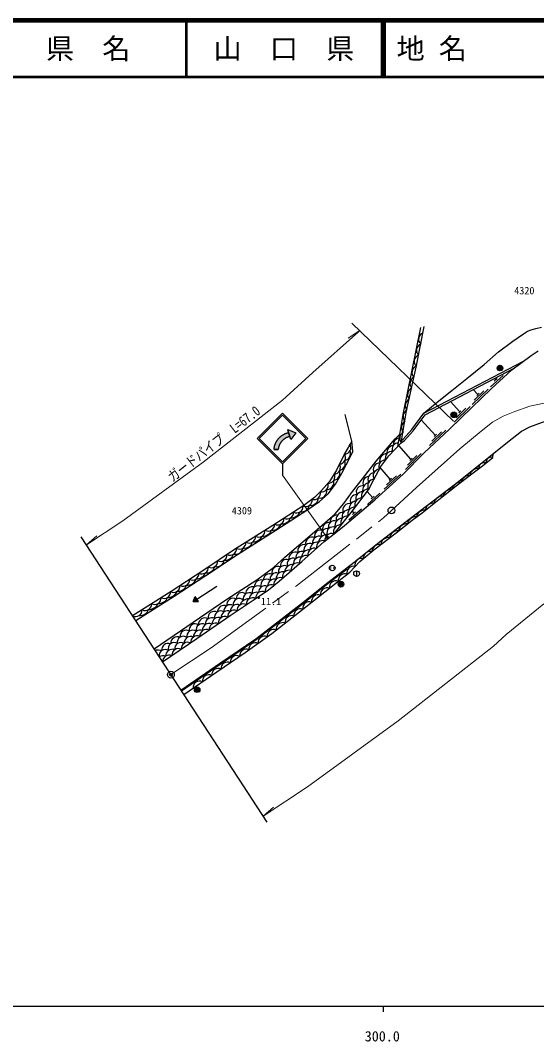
# Model space of a CAD drawing. Units: millimetres, scale not verified. Extents: x 40000 to 680000, y 20000 to 380000.
# Drawn here: x 303597 to 395234, y 198715 to 380000 of the extents above; entities that cross this region are included whole.
import ezdxf
from ezdxf.enums import TextEntityAlignment as Align

# ---------------------------------------------------------------- set-up
doc = ezdxf.new("R2010")
doc.units = ezdxf.units.MM
doc.header["$LTSCALE"] = 1000
doc.header["$PDMODE"] = 32
doc.header["$PDSIZE"] = 500
doc.linetypes.add('CHAIN', pattern=[18.5, 12, -1.5, 3.5, -1.5])
for name, color, linetype, lineweight in [('M-BGD', 7, 'Continuous', 25), ('M-BMK', 2, 'CHAIN', 13), ('M-BMK-OTRS', 5, 'Continuous', 25), ('M-BMK-SRVR', 3, 'Continuous', 25), ('M-STR-HTXT', 7, 'Continuous', 13), ('M-STR-STRC', 7, 'Continuous', 25), ('M-TTL', 2, 'Continuous', 140), ('M-TTL-BAND', 7, 'Continuous', 25), ('M-TTL-LINE', 7, 'Continuous', 50)]:
    doc.layers.add(name, color=color, linetype=linetype, lineweight=lineweight)
for name, color, linetype in [('M-BMK-HTXT', 7, 'Continuous'), ('M-OTRS', 6, 'Continuous'), ('M-TTL-TXT', 7, 'Continuous')]:
    doc.layers.add(name, color=color, linetype=linetype)
doc.styles.add('ＭＳ ゴシック', font='')
doc.styles.get('ＭＳ ゴシック').set_extended_font_data('MS Gothic')

msp = doc.modelspace()

# ---------------------------------------------------------------- hatches: boundary and pattern name
at = {"layer": 'M-BGD'}
for points in [[(388238, 318288, -1), (389238, 318288, -1)], [(380034, 309985, -1), (381034, 309985, -1)], [(360006, 279915, -1), (361006, 279915, -1)], [(334648, 277700), (334243, 276847), (335187, 276857)], [(334509, 261001, -1), (335437, 261372, -0.41421), (335158, 260723, -0.41421)]]:
    msp.add_hatch(color=256, dxfattribs=at).paths.add_polyline_path(points)
at = {"layer": 'M-STR-HTXT'}
msp.add_hatch(color=256, dxfattribs=at).paths.add_polyline_path([(358062, 288499, -1), (357987, 288005, -0.41421), (357777, 288289, -0.41421)])
at = {"layer": 'M-STR-STRC'}
for points in [[(351441, 306127), (351397, 306118), (351353, 306108), (351309, 306097), (351265, 306086), (351222, 306073), (351178, 306060), (351135, 306047), (351093, 306032), (351050, 306017), (351008, 306001), (350966, 305985), (350924, 305967), (350883, 305949), (350842, 305930), (350801, 305911), (350761, 305890), (350721, 305869), (350681, 305848), (350642, 305825), (350603, 305802), (350565, 305779), (350527, 305754), (350490, 305729), (350452, 305704), (350416, 305677), (350380, 305650), (350344, 305623), (350309, 305595), (350274, 305566), (350240, 305536), (350206, 305506), (350173, 305476), (350140, 305445), (350108, 305413), (350076, 305381), (350045, 305348), (350015, 305315), (349985, 305281), (349956, 305246), (349927, 305211), (349899, 305176), (349872, 305140), (349845, 305104), (349819, 305067), (349794, 305030), (349769, 304992), (349745, 304954), (349721, 304915), (349699, 304876), (349677, 304837), (349655, 304797), (349634, 304757), (349614, 304717), (349595, 304676), (349576, 304635), (349559, 304593), (349541, 304552), (349525, 304510), (349509, 304467), (349494, 304425), (349480, 304382), (349467, 304339), (349454, 304296), (349442, 304252), (349431, 304208), (349421, 304164), (349411, 304120), (349402, 304076), (349394, 304032), (349387, 303987), (349380, 303942), (349374, 303898), (349369, 303853), (349365, 303808), (349365, 303804), (348621, 303805), (348624, 303844), (348629, 303901), (348635, 303959), (348642, 304017), (348650, 304074), (348659, 304132), (348669, 304189), (348680, 304246), (348692, 304303), (348705, 304359), (348719, 304416), (348734, 304472), (348749, 304528), (348766, 304583), (348784, 304639), (348803, 304694), (348823, 304748), (348843, 304802), (348865, 304856), (348888, 304910), (348911, 304963), (348935, 305016), (348961, 305068), (348987, 305120), (349014, 305171), (349042, 305222), (349071, 305272), (349101, 305322), (349132, 305371), (349163, 305420), (349195, 305468), (349229, 305516), (349263, 305563), (349298, 305609), (349333, 305655), (349370, 305700), (349407, 305745), (349445, 305789), (349484, 305832), (349523, 305875), (349563, 305917), (349604, 305958), (349646, 305998), (349688, 306038), (349731, 306077), (349775, 306115), (349820, 306152), (349865, 306189), (349910, 306225), (349957, 306260), (350003, 306294), (350051, 306328), (350099, 306360), (350148, 306392), (350197, 306423), (350247, 306453), (350297, 306482), (350347, 306510), (350399, 306538), (350450, 306564), (350503, 306590), (350555, 306614), (350608, 306638), (350661, 306661), (350715, 306683), (350769, 306704), (350824, 306724), (350879, 306743), (350934, 306761), (350989, 306778), (351045, 306794), (351101, 306809), (351158, 306823), (351214, 306837), (351048, 307356), (352518, 306792), (351607, 305608)], [(351214, 306837), (351158, 306823), (351101, 306809), (351045, 306794), (350989, 306778), (350934, 306761), (350879, 306743), (350824, 306724), (350769, 306704), (350715, 306683), (350661, 306661), (350608, 306638), (350555, 306614), (350503, 306590), (350450, 306564), (350399, 306538), (350347, 306510), (350297, 306482), (350247, 306453), (350197, 306423), (350148, 306392), (350099, 306360), (350051, 306328), (350003, 306294), (349957, 306260), (349910, 306225), (349865, 306189), (349820, 306152), (349775, 306115), (349731, 306077), (349688, 306038), (349646, 305998), (349604, 305958), (349563, 305917), (349523, 305875), (349484, 305832), (349445, 305789), (349407, 305745), (349370, 305700), (349333, 305655), (349298, 305609), (349263, 305563), (349229, 305516), (349195, 305468), (349163, 305420), (349132, 305371), (349101, 305322), (349071, 305272), (349042, 305222), (349014, 305171), (348987, 305120), (348961, 305068), (348935, 305016), (348911, 304963), (348888, 304910), (348865, 304856), (348843, 304802), (348823, 304748), (348803, 304694), (348784, 304639), (348766, 304583), (348749, 304528), (348734, 304472), (348719, 304416), (348705, 304359), (348692, 304303), (348680, 304246), (348669, 304189), (348659, 304132), (348650, 304074), (348642, 304017), (348635, 303959), (348629, 303901), (348624, 303844), (348621, 303805), (349365, 303804), (349369, 303853), (349374, 303898), (349380, 303942), (349387, 303987), (349394, 304032), (349402, 304076), (349411, 304120), (349421, 304164), (349431, 304208), (349442, 304252), (349454, 304296), (349467, 304339), (349480, 304382), (349494, 304425), (349509, 304467), (349525, 304510), (349541, 304552), (349559, 304593), (349576, 304635), (349595, 304676), (349614, 304717), (349634, 304757), (349655, 304797), (349677, 304837), (349699, 304876), (349721, 304915), (349745, 304954), (349769, 304992), (349794, 305030), (349819, 305067), (349845, 305104), (349872, 305140), (349899, 305176), (349927, 305211), (349956, 305246), (349985, 305281), (350015, 305315), (350045, 305348), (350076, 305381), (350108, 305413), (350140, 305445), (350173, 305476), (350206, 305506), (350240, 305536), (350274, 305566), (350309, 305595), (350344, 305623), (350380, 305650), (350416, 305677), (350452, 305704), (350490, 305729), (350527, 305754), (350565, 305779), (350603, 305802), (350642, 305825), (350681, 305848), (350721, 305869), (350761, 305890), (350801, 305911), (350842, 305930), (350883, 305949), (350924, 305967), (350966, 305985), (351008, 306001), (351050, 306017), (351093, 306032), (351135, 306047), (351178, 306060), (351222, 306073), (351265, 306086), (351309, 306097), (351353, 306108), (351397, 306118), (351441, 306127)]]:
    msp.add_hatch(color=256, dxfattribs=at).paths.add_polyline_path(points)

# ---------------------------------------------------------------- linework, layer by layer
at = {"layer": 'M-BGD'}
for p, q in [((387075, 314941), (389297, 316957)), ((387725, 315936), (388243, 316406)), ((387984, 316171), (387749, 316430)), ((383783, 311789), (386669, 314559)), ((384811, 313606), (383986, 314466)), ((384153, 312559), (385884, 314221)), ((384609, 313413), (385013, 313800)), ((381614, 310511), (379929, 312342)), ((380603, 308683), (383463, 311480)), ((380965, 309457), (382681, 311135)), ((381413, 310315), (381814, 310706)), ((377276, 306333), (374758, 309085)), ((376233, 304524), (379143, 307269)), ((376609, 305291), (378355, 306938)), ((377072, 306141), (377480, 306525)), ((372922, 302101), (370778, 304548)), ((371947, 300255), (374753, 303106)), ((372294, 301035), (373978, 302746)), ((372726, 301902), (373118, 302301)), ((369270, 298577), (367474, 300629)), ((368189, 296791), (371156, 299473)), ((368581, 297550), (370361, 299159)), ((369062, 298389), (369478, 298765)), ((366113, 295319), (365145, 296390)), ((365201, 294090), (367427, 296102)), ((365853, 295084), (366373, 295553)), ((361878, 291337), (364167, 293277)), ((362829, 292536), (362526, 292893)), ((362562, 292310), (363096, 292762)), ((358457, 282789), (358782, 282789)), ((359132, 282789), (359457, 282789)), ((361609, 282659), (361500, 282791)), ((363278, 282289), (363278, 281289)), ((334917, 277279), (338455, 279542)), ((334243, 276847), (334648, 277700)), ((335187, 276857), (334648, 277700)), ((334243, 276847), (335187, 276857))]:
    msp.add_line(p, q, dxfattribs=at)
for points in [[(359301, 288878), (362565, 292942), (365369, 296689), (366355, 298472), (367568, 300802), (369009, 302714), (371220, 305007), (372155, 310698), (373858, 318420), (375306, 325684)], [(370616, 304380), (371544, 310026), (374713, 325514)], [(375220, 310262), (377605, 312240), (380205, 314287), (382877, 316420), (385938, 318944), (388471, 321179), (390993, 323068), (392929, 324384), (393638, 324833), (394247, 325098), (395114, 325330), (396100, 325541)], [(359301, 288878), (361128, 290308), (366515, 294873), (371557, 299432), (375271, 303205), (379752, 307431), (383718, 311310), (387150, 314605), (390833, 317945), (392442, 319167), (394293, 320517), (395490, 321323)], [(371299, 305484), (371549, 305677), (373078, 307361), (375220, 310262), (392895, 319498)], [(371220, 305007), (371773, 305434), (373334, 307152), (375441, 310005), (391232, 318248)], [(324060, 273462), (330904, 277799), (336521, 281460), (342145, 285211), (348967, 289509), (354461, 293028), (356706, 294581), (358253, 295985), (359555, 297693), (360654, 299625), (362224, 302582), (362602, 303485), (362412, 305320), (361259, 310057)], [(332102, 261118), (338969, 265852), (345377, 270223), (353499, 276509), (358146, 280228), (362852, 283823), (367541, 287561), (374629, 292997), (381400, 298137), (387083, 302688), (390047, 305131), (392581, 307075), (394051, 307867), (398084, 309343)], [(327319, 268459), (334286, 273154), (340258, 277240), (345549, 280685), (348549, 282852), (350551, 284715), (355807, 289231), (359490, 292393), (361017, 294214), (362580, 296353), (364333, 298590), (366730, 301771), (370148, 305708), (370968, 306522)], [(362412, 305320), (361218, 303186), (359704, 300134), (358459, 298134), (357075, 296559), (355834, 295308), (353907, 293860), (348431, 290353), (341600, 286050), (335970, 282295), (330363, 278640), (323514, 274300)], [(332596, 260360), (338473, 264356), (343510, 267810), (348205, 271138), (353122, 275025), (359908, 280323), (362104, 282073), (363846, 283956), (366332, 286041), (370302, 289057), (373132, 291298), (374897, 292603), (377901, 294959), (380953, 297397), (383507, 299327), (385652, 300955), (387442, 302414), (387523, 303051)], [(328835, 266133), (334908, 270244), (340828, 274378), (345088, 277218), (347638, 278917), (349507, 280474), (353558, 283956), (357474, 287449), (359301, 288878)], [(332199, 260977), (339066, 265711), (345478, 270084), (353605, 276375), (358251, 280093), (361609, 282659)]]:
    msp.add_lwpolyline(points, dxfattribs=at)
for centre, radius in [((388738, 318288), 500), ((380534, 309985), 500), ((358957, 282789), 500), ((363278, 281789), 500), ((360506, 279915), 500), ((345905, 277504), 150), ((334973, 261187), 500)]:
    msp.add_circle(centre, radius, dxfattribs=at)
for centre, radius, start, end in [((375450, 323394), 1160, 109.20924, 228.23886), ((375059, 321432), 1160, 109.20924, 228.23886), ((374667, 319471), 1160, 109.20924, 228.23886), ((374258, 317501), 1160, 108.05048, 227.0801), ((374053, 315498), 1293, 116.92829, 218.20229), ((373626, 313544), 1295, 117.03501, 218.09557), ((373281, 311572), 1353, 119.89407, 215.23651), ((372850, 309668), 1314, 121.14113, 220.20893), ((372639, 307676), 1391, 124.71931, 216.63075), ((372153, 305798), 1223, 121.02948, 220.32058), ((361109, 304188), 1160, 271.50687, 30.54622), ((370545, 303986), 959, 80.25981, 212.65781), ((371165, 304503), 1419, 102.22424, 179.47183), ((360168, 302394), 1160, 274.09856, 33.12819), ((360880, 303164), 1327, 284.27091, 20.36914), ((368657, 301786), 1298, 90.16314, 194.80419), ((369531, 302330), 1157, 79.73525, 198.94617), ((369936, 303238), 1292, 98.4639, 186.85705), ((359259, 300638), 1158, 271.92515, 31.06296), ((359861, 301439), 1416, 287.07852, 18.03006), ((367519, 300182), 1278, 95.2713, 202.87054), ((368356, 300802), 1156, 85.97779, 205.28117), ((385967, 300468), 1010, 73.94368, 182.30979), ((387185, 301508), 942, 74.19066, 184.19462), ((358256, 298977), 1157, 266.53633, 25.78439), ((358960, 299685), 1376, 280.75864, 16.89868), ((366496, 298476), 1219, 97.25933, 206.3436), ((367372, 299150), 1160, 92.98833, 212.01795), ((383389, 297526), 1693, 90.86474, 163.26792), ((384836, 298932), 1500, 85.37604, 168.98356), ((357081, 297471), 1160, 258.61708, 17.67118), ((357912, 298035), 1338, 271.40921, 12.88771), ((364275, 296324), 1047, 73.54468, 208.19443), ((365768, 296562), 1421, 104.84131, 189.87194), ((365543, 297920), 1138, 96.12541, 211.3507), ((366420, 297374), 1160, 91.58444, 210.61513), ((381957, 296139), 1884, 95.77027, 159.89041), ((355723, 296083), 1157, 253.28907, 12.52582), ((356756, 296429), 1218, 258.35563, 12.70066), ((363319, 294662), 1168, 88.36528, 205.18167), ((364325, 295107), 1211, 87.95778, 198.84408), ((365301, 295630), 1160, 84.07323, 203.15006), ((378564, 294004), 1535, 87.69504, 168.99596), ((380241, 295119), 1669, 91.81812, 165.43815), ((352625, 293739), 1160, 243.12116, 2.15078), ((353403, 294335), 1581, 264.48015, 344.7657), ((354237, 294851), 1160, 247.08617, 6.13433), ((355123, 295294), 1388, 261.94474, 357.56712), ((361936, 293132), 1084, 72.47686, 205.21972), ((363416, 293283), 1453, 99.41883, 185.77442), ((364107, 294021), 1160, 83.67551, 202.70513), ((376917, 292856), 1448, 84.43417, 171.76785), ((350941, 292660), 1160, 243.12116, 2.15078), ((351602, 293482), 1800, 268.88234, 336.38961), ((359852, 290963), 1249, 86.72765, 184.29342), ((360884, 291442), 1230, 86.68576, 196.00279), ((361639, 290849), 1160, 81.7156, 200.74522), ((361922, 291905), 1233, 87.74173, 195.49147), ((362885, 292423), 1160, 82.48113, 201.52455), ((375362, 291565), 1503, 85.37702, 168.80014), ((347573, 290510), 1160, 242.77153, 1.80155), ((348355, 291140), 1620, 264.25219, 340.67032), ((349257, 291582), 1160, 243.12116, 2.15078), ((349989, 292292), 1691, 266.38629, 338.88565), ((358387, 289734), 1157, 79.0466, 195.11511), ((359046, 289055), 1025, 66.57877, 202.45398), ((359342, 290102), 1063, 70.24293, 197.31439), ((360405, 289217), 1230, 83.07592, 198.38314), ((360694, 290299), 1277, 88.21639, 193.73399), ((372220, 289133), 1510, 86.90462, 169.85385), ((373797, 290334), 1526, 86.55568, 168.42208), ((344190, 288377), 1160, 242.69544, 1.72506), ((344848, 289208), 1812, 268.72529, 335.6952), ((345882, 289443), 1160, 242.69544, 1.72506), ((346643, 290110), 1655, 265.05413, 339.44265), ((355375, 287147), 1139, 63.57477, 194.18701), ((356613, 287257), 1167, 68.25411, 189.40298), ((356827, 288525), 1010, 63.95739, 200.76397), ((357957, 287242), 1428, 84.32952, 174.99923), ((358105, 288692), 1116, 78.50298, 198.33918), ((358814, 287749), 1160, 68.52989, 187.55952), ((370570, 287971), 1437, 83.44372, 171.63389), ((342497, 287311), 1160, 242.69544, 1.72506), ((343294, 287923), 1604, 263.62786, 340.79264), ((353883, 285876), 1065, 68.65673, 202.18229), ((355014, 286084), 1080, 65.5037, 201.39422), ((356307, 286111), 1276, 79.73387, 183.27708), ((357300, 286495), 1160, 71.75881, 190.80998), ((367388, 285557), 1423, 83.23075, 172.495), ((368953, 286783), 1411, 82.07818, 172.36091), ((339136, 285115), 1160, 244.18794, 3.21756), ((339870, 285820), 1673, 266.91366, 340.17035), ((340806, 286221), 1160, 243.8636, 2.89888), ((341733, 286641), 1418, 258.28169, 347.30976), ((352392, 284455), 1138, 63.60901, 190.53649), ((353294, 283479), 1258, 78.72366, 183.42184), ((353653, 284552), 1192, 72.64336, 186.01299), ((354308, 283843), 1160, 71.9436, 190.97632), ((354936, 284644), 1398, 85.98312, 177.20334), ((355806, 285172), 1160, 72.21169, 191.24131), ((365829, 284363), 1388, 83.89136, 176.09665), ((335809, 282900), 1160, 243.94486, 2.9758), ((336650, 283438), 1520, 262.38192, 344.78117), ((337473, 284005), 1160, 244.18794, 3.21756), ((338422, 284384), 1379, 257.20904, 350.19647), ((349353, 281969), 1110, 66.02167, 196.59794), ((350469, 282139), 1075, 59.9637, 196.5112), ((350857, 283245), 1085, 67.40391, 193.99501), ((351922, 282005), 1404, 85.25936, 176.11175), ((352002, 283463), 1070, 64.25005, 201.58879), ((352795, 282524), 1160, 71.17075, 190.20037), ((362714, 281946), 1156, 74.74651, 194.02489), ((364141, 283341), 1157, 74.78861, 194.00517), ((334140, 281805), 1160, 243.58305, 2.61267), ((334745, 282701), 1869, 270.86389, 335.69429), ((347834, 280621), 1127, 66.19416, 179.80115), ((349008, 280827), 1094, 66.84137, 195.35194), ((349751, 279920), 1160, 70.64576, 189.6783), ((350246, 280885), 1246, 77.23476, 183.61284), ((351278, 281220), 1160, 71.17075, 190.20037), ((361177, 280582), 1160, 69.03811, 188.06774), ((330789, 279621), 1160, 243.543, 2.57304), ((331521, 280329), 1683, 266.61484, 339.54104), ((332464, 280712), 1160, 243.58305, 2.61267), ((333256, 281329), 1597, 264.32347, 341.87225), ((344811, 278239), 1230, 74.08675, 182.87936), ((345759, 278594), 1028, 53.69685, 199.06919), ((346359, 279465), 1211, 73.28108, 182.0115), ((347055, 278463), 1181, 69.5597, 181.65106), ((347277, 279815), 990, 46.91152, 203.29714), ((348173, 278651), 1158, 67.95658, 187.11719), ((348773, 279520), 1306, 79.85554, 177.8451), ((358027, 278107), 1160, 68.46765, 187.49727), ((359603, 279339), 1160, 68.51154, 187.54151), ((327423, 277474), 1160, 242.84968, 1.8793), ((328129, 278227), 1736, 267.19252, 337.53647), ((329112, 278544), 1160, 242.84968, 1.8793), ((329798, 279319), 1756, 267.8686, 337.55391), ((341394, 276226), 1189, 62.62817, 186.85101), ((342412, 276357), 1038, 40.71349, 193.28361), ((342934, 277414), 1002, 49.64793, 187.56934), ((344245, 277319), 1084, 60.02953, 195.23643), ((344854, 276354), 1160, 64.17014, 183.19976), ((345516, 277164), 1315, 74.151, 173.21044), ((346518, 277463), 1160, 64.16168, 183.1913), ((356451, 276877), 1160, 68.46765, 187.49727), ((325733, 276403), 1160, 242.84968, 1.8793), ((326399, 277220), 1798, 268.56837, 336.16061), ((339797, 274871), 1283, 71.03473, 176.64475), ((340835, 275157), 1116, 59.47331, 188.18433), ((342056, 275143), 1175, 65.34262, 182.3728), ((343190, 275245), 1160, 64.17179, 183.20141), ((344146, 275612), 1708, 87.85984, 159.51172), ((353302, 274413), 1160, 68.67765, 187.70768), ((354874, 275646), 1160, 68.46765, 187.49727), ((324044, 275332), 1160, 242.84968, 1.8793), ((324805, 275999), 1653, 265.1433, 339.58568), ((336368, 272789), 1152, 59.91441, 186.00381), ((337542, 272829), 1127, 59.28494, 184.63426), ((337985, 274022), 1066, 60.11468, 192.82077), ((338830, 272778), 1244, 71.40902, 178.43686), ((339161, 274079), 1081, 58.24437, 195.07881), ((339891, 273006), 1160, 65.40813, 184.43775), ((340390, 274036), 1167, 65.06541, 183.88638), ((341532, 274133), 1160, 64.51171, 183.54594), ((351732, 273176), 1160, 68.80746, 187.83708), ((334587, 271868), 1022, 51.51752, 198.02068), ((335873, 271803), 1083, 59.74418, 194.12022), ((337064, 271814), 1127, 62.34664, 187.49924), ((338251, 271861), 1160, 65.40813, 184.43775), ((350163, 271936), 1160, 68.80746, 187.83708), ((331512, 269312), 1268, 70.24032, 179.85149), ((332502, 269613), 1054, 50.75306, 193.70272), ((332992, 270686), 1067, 54.28566, 189.77608), ((333831, 269456), 1177, 66.23205, 182.25046), ((334209, 270666), 1067, 54.87765, 192.82597), ((334961, 269576), 1160, 64.86164, 183.89349), ((335505, 270552), 1199, 68.40365, 180.89686), ((336611, 270716), 1160, 65.40813, 184.43775), ((346939, 269519), 1160, 65.81495, 184.84457), ((348567, 270707), 1160, 67.33998, 186.40325), ((329300, 267238), 1068, 57.08872, 191.41562), ((329803, 268288), 1117, 66.7679, 188.61501), ((330586, 267143), 1217, 70.17045, 180.74107), ((330896, 268468), 1069, 56.94779, 198.16266), ((331649, 267327), 1160, 64.59013, 183.61976), ((332104, 268440), 1115, 60.38445, 187.82544), ((333306, 268449), 1160, 64.59013, 183.61976), ((343666, 267211), 1160, 65.27378, 184.30624), ((345307, 268363), 1160, 65.81495, 184.84457), ((327870, 264122), 4084, 78.28872, 95.25423), ((328905, 266043), 1180, 66.82342, 123.52199), ((330051, 266121), 1216, 68.74576, 179.46413), ((342017, 266073), 1160, 64.92566, 183.95529), ((338716, 263811), 1160, 64.80146, 183.83127), ((340367, 264941), 1160, 64.92566, 183.95529), ((337062, 262685), 1160, 64.7013, 183.73092), ((335408, 261560), 1160, 64.7013, 183.73092)]:
    msp.add_arc(centre, radius, start, end, dxfattribs=at)
at = {"layer": 'M-BMK'}
msp.add_lwpolyline([(330321, 263853), (337462, 268588), (352600, 279612), (368068, 291704), (369461, 293012), (373930, 297087), (381586, 303925), (385390, 307109), (387415, 308700), (389307, 309756), (391346, 310601), (394029, 311504), (396577, 312075)], dxfattribs=at)
at = {"layer": 'M-BMK-OTRS'}
msp.add_line((347394, 237647), (314396, 288295), dxfattribs=at)
at = {"layer": 'M-BMK-SRVR'}
for centre in [(369461, 293012), (330321, 263853)]:
    msp.add_circle(centre, 600, dxfattribs=at)
at = {"layer": 'M-OTRS'}
msp.add_point((330321, 263853), dxfattribs=at)
at = {"layer": 'M-STR-HTXT'}
for p, q in [((363829, 324924), (361775, 323580)), ((362435, 326267), (380490, 308874)), ((358024, 288252), (350142, 299258)), ((315309, 286895), (317146, 288523)), ((346697, 238716), (348535, 240344))]:
    msp.add_line(p, q, dxfattribs=at)
for points in [[(315309, 286895), (321761, 291174), (336032, 301567), (350150, 312602), (350783, 313197), (355506, 317503), (363596, 324729), (363829, 324924)], [(346697, 238716), (354590, 243950), (370673, 255662), (387615, 268905), (389837, 270992), (396521, 276435)]]:
    msp.add_lwpolyline(points, dxfattribs=at)
msp.add_circle((358024, 288252), 250, dxfattribs=at)
at = {"layer": 'M-STR-STRC'}
for p, q in [((345642, 305758), (350142, 310258)), ((354642, 305758), (350142, 310258)), ((345995, 305758), (350142, 309905)), ((354288, 305758), (350142, 309905)), ((351607, 305608), (351048, 307356)), ((351048, 307356), (352518, 306792)), ((352518, 306792), (351607, 305608)), ((345642, 305758), (350142, 301258)), ((345995, 305758), (350142, 301611)), ((350142, 301258), (354642, 305758)), ((350142, 301611), (354288, 305758)), ((348621, 303805), (349365, 303804)), ((350142, 301258), (350142, 299258))]:
    msp.add_line(p, q, dxfattribs=at)
for points in [[(351214, 306837), (351441, 306127), (351441, 306127), (351397, 306118), (351353, 306108), (351309, 306097), (351265, 306086), (351222, 306073), (351178, 306060), (351135, 306047), (351093, 306032), (351050, 306017), (351008, 306001), (350966, 305985), (350924, 305967), (350883, 305949), (350842, 305930), (350801, 305911), (350761, 305890), (350721, 305869), (350681, 305848), (350642, 305825), (350603, 305802), (350565, 305779), (350527, 305754), (350490, 305729), (350452, 305704), (350416, 305677), (350380, 305650), (350344, 305623), (350309, 305595), (350274, 305566), (350240, 305536), (350206, 305506), (350173, 305476), (350140, 305445), (350108, 305413), (350076, 305381), (350045, 305348), (350015, 305315), (349985, 305281), (349956, 305246), (349927, 305211), (349899, 305176), (349872, 305140), (349845, 305104), (349819, 305067), (349794, 305030), (349769, 304992), (349745, 304954), (349721, 304915), (349699, 304876), (349677, 304837), (349655, 304797), (349634, 304757), (349614, 304717), (349595, 304676), (349576, 304635), (349559, 304593), (349541, 304552), (349525, 304510), (349509, 304467), (349494, 304425), (349480, 304382), (349467, 304339), (349454, 304296), (349442, 304252), (349431, 304208), (349421, 304164), (349411, 304120), (349402, 304076), (349394, 304032), (349387, 303987), (349380, 303942), (349374, 303898), (349369, 303853), (349365, 303808), (349365, 303804), (349365, 303804), (348621, 303805), (348621, 303805), (348624, 303844), (348629, 303901), (348635, 303959), (348642, 304017), (348650, 304074), (348659, 304132), (348669, 304189), (348680, 304246), (348692, 304303), (348705, 304359), (348719, 304416), (348734, 304472), (348749, 304528), (348766, 304583), (348784, 304639), (348803, 304694), (348823, 304748), (348843, 304802), (348865, 304856), (348888, 304910), (348911, 304963), (348935, 305016), (348961, 305068), (348987, 305120), (349014, 305171), (349042, 305222), (349071, 305272), (349101, 305322), (349132, 305371), (349163, 305420), (349195, 305468), (349229, 305516), (349263, 305563), (349298, 305609), (349333, 305655), (349370, 305700), (349407, 305745), (349445, 305789), (349484, 305832), (349523, 305875), (349563, 305917), (349604, 305958), (349646, 305998), (349688, 306038), (349731, 306077), (349775, 306115), (349820, 306152), (349865, 306189), (349910, 306225), (349957, 306260), (350003, 306294), (350051, 306328), (350099, 306360), (350148, 306392), (350197, 306423), (350247, 306453), (350297, 306482), (350347, 306510), (350399, 306538), (350450, 306564), (350503, 306590), (350555, 306614), (350608, 306638), (350661, 306661), (350715, 306683), (350769, 306704), (350824, 306724), (350879, 306743), (350934, 306761), (350989, 306778), (351045, 306794), (351101, 306809), (351158, 306823)], [(351048, 307356), (352518, 306792), (351607, 305608)], [(351048, 307356), (352518, 306792), (351607, 305608)], [(351214, 306837), (351048, 307356), (352518, 306792), (351607, 305608), (351441, 306127)]]:
    msp.add_lwpolyline(points, close=True, dxfattribs=at)
at = {"layer": 'M-TTL'}
msp.add_line((680000, 380000), (40000, 380000), dxfattribs=at)
at = {"layer": 'M-TTL-BAND'}
for p, q in [((40000, 205000), (579000, 205000)), ((368000, 205000), (368000, 204000))]:
    msp.add_line(p, q, dxfattribs=at)
at = {"layer": 'M-TTL-LINE'}
for p, q in [((333000, 380000), (333000, 370000)), ((367750, 380000), (367750, 370000)), ((368250, 380000), (368250, 370000)), ((40000, 370000), (680000, 370000))]:
    msp.add_line(p, q, dxfattribs=at)

# ---------------------------------------------------------------- texts
at = {"layer": 'M-BGD', "style": 'ＭＳ ゴシック'}
msp.add_text('11.1', height=1320, dxfattribs=at).set_placement((346288, 277514), align=Align.TOP_LEFT)
at = {"layer": 'M-BMK-HTXT', "style": 'ＭＳ ゴシック'}
for s, p in [('4320', (393062, 332036)), ('4309', (342918, 292965))]:
    msp.add_text(s, height=1320, dxfattribs=at).set_placement(p, align=Align.MIDDLE_CENTER)
at = {"layer": 'M-STR-HTXT', "style": 'ＭＳ ゴシック', "width": 0.8}
msp.add_text('ガードパイプ\u3000L=67.0', height=1833, rotation=38.014, dxfattribs=at).set_placement((338834, 303691), align=Align.BOTTOM_CENTER)
at = {"layer": 'M-TTL-BAND', "style": 'ＭＳ ゴシック'}
msp.add_text('300.0', height=1833, dxfattribs=at).set_placement((367844, 198195), align=Align.BOTTOM_CENTER)
at = {"layer": 'M-TTL-TXT', "style": 'ＭＳ ゴシック'}
for s, p in [('県\u3000名', (315625, 375000)), ('山\u3000口\u3000県', (350375, 375000))]:
    msp.add_text(s, height=3666, dxfattribs=at).set_placement(p, align=Align.MIDDLE_CENTER)
msp.add_text('地 名', height=3666, dxfattribs=at).set_placement((370380, 375000), align=Align.MIDDLE_LEFT)

doc.saveas('drawing.dxf')
